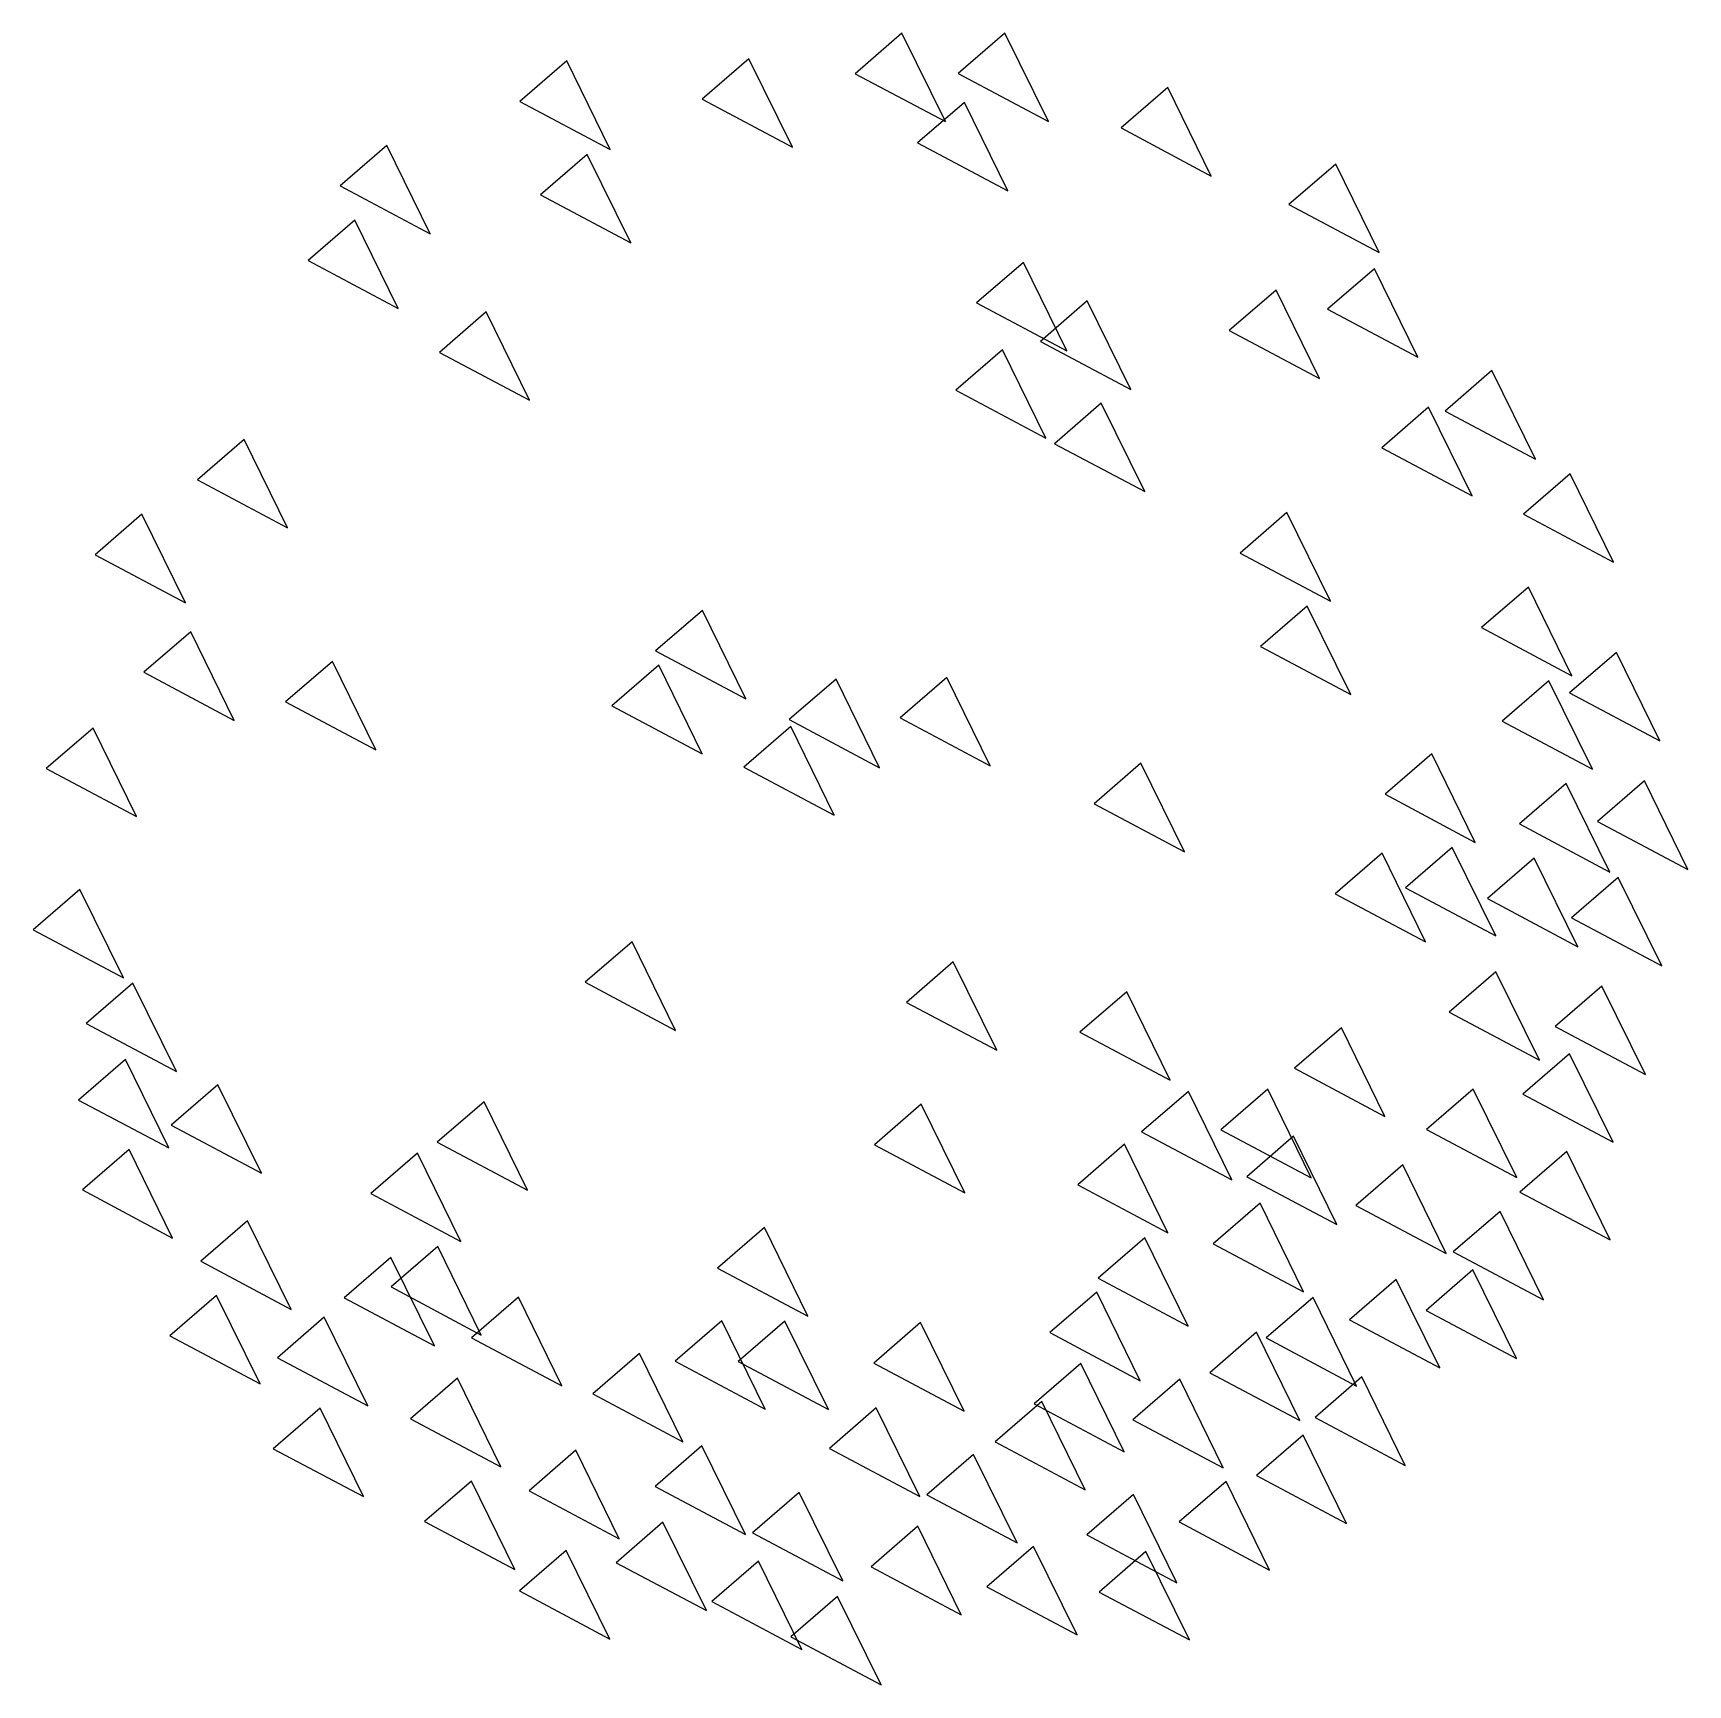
# Model space of a CAD drawing. Extents: x 26774.1 to 26775.11, y 38907.79 to 38908.8.
import ezdxf

# ---------------------------------------------------------------- set-up
doc = ezdxf.new("R2010")
doc.units = 0
doc.header["$LTSCALE"] = 50
doc.layers.get('0').update_dxf_attribs({"linetype": 'CONTINUOUS'})

msp = doc.modelspace()

# ---------------------------------------------------------------- linework, layer by layer
at = {"color": 0}
for p, q in [((26774.6278, 38908.8049), (26774.5991, 38908.7801)), ((26774.6545, 38908.7507), (26774.6278, 38908.8049)), ((26774.6909, 38908.805), (26774.6622, 38908.7802)), ((26774.7176, 38908.7507), (26774.6909, 38908.805)), ((26774.4223, 38908.7879), (26774.3936, 38908.7631)), ((26774.449, 38908.7337), (26774.4223, 38908.7879)), ((26774.534, 38908.7893), (26774.5053, 38908.7645)), ((26774.5607, 38908.7351), (26774.534, 38908.7893)), ((26774.5991, 38908.7801), (26774.6545, 38908.7507)), ((26774.6622, 38908.7802), (26774.7176, 38908.7507)), ((26774.7909, 38908.7716), (26774.7622, 38908.7468)), ((26774.8175, 38908.7173), (26774.7909, 38908.7716)), ((26774.3936, 38908.7631), (26774.449, 38908.7337)), ((26774.5053, 38908.7645), (26774.5607, 38908.7351)), ((26774.6661, 38908.7625), (26774.6374, 38908.7377)), ((26774.6927, 38908.7082), (26774.6661, 38908.7625)), ((26774.6374, 38908.7377), (26774.6927, 38908.7082)), ((26774.7622, 38908.7468), (26774.8175, 38908.7173)), ((26774.312, 38908.7361), (26774.2833, 38908.7113)), ((26774.3386, 38908.6818), (26774.312, 38908.7361)), ((26774.4349, 38908.7306), (26774.4061, 38908.7058)), ((26774.4615, 38908.6763), (26774.4349, 38908.7306)), ((26774.8938, 38908.7247), (26774.8651, 38908.6999)), ((26774.9204, 38908.6704), (26774.8938, 38908.7247)), ((26774.2833, 38908.7113), (26774.3386, 38908.6818)), ((26774.4061, 38908.7058), (26774.4615, 38908.6763)), ((26774.8651, 38908.6999), (26774.9204, 38908.6704)), ((26774.2924, 38908.6903), (26774.2637, 38908.6655)), ((26774.319, 38908.636), (26774.2924, 38908.6903)), ((26774.2637, 38908.6655), (26774.319, 38908.636)), ((26774.7023, 38908.6644), (26774.6736, 38908.6396)), ((26774.7289, 38908.6101), (26774.7023, 38908.6644)), ((26774.9175, 38908.6605), (26774.8888, 38908.6357)), ((26774.9441, 38908.6062), (26774.9175, 38908.6605)), ((26774.8572, 38908.6474), (26774.8285, 38908.6226)), ((26774.8839, 38908.5931), (26774.8572, 38908.6474)), ((26774.6736, 38908.6396), (26774.7289, 38908.6101)), ((26774.7415, 38908.6407), (26774.7128, 38908.6159)), ((26774.7682, 38908.5864), (26774.7415, 38908.6407)), ((26774.8888, 38908.6357), (26774.9441, 38908.6062)), ((26774.3729, 38908.6341), (26774.3442, 38908.6092)), ((26774.3995, 38908.5798), (26774.3729, 38908.6341)), ((26774.7128, 38908.6159), (26774.7682, 38908.5864)), ((26774.8285, 38908.6226), (26774.8839, 38908.5931)), ((26774.3442, 38908.6092), (26774.3995, 38908.5798)), ((26774.6895, 38908.6108), (26774.6608, 38908.586)), ((26774.7161, 38908.5565), (26774.6895, 38908.6108)), ((26774.9896, 38908.5981), (26774.9609, 38908.5732)), ((26775.0163, 38908.5438), (26774.9896, 38908.5981)), ((26774.6608, 38908.586), (26774.7161, 38908.5565)), ((26774.75, 38908.5781), (26774.7213, 38908.5532)), ((26774.7767, 38908.5238), (26774.75, 38908.5781)), ((26774.9508, 38908.5755), (26774.9221, 38908.5506)), ((26774.9774, 38908.5212), (26774.9508, 38908.5755)), ((26774.9609, 38908.5732), (26775.0163, 38908.5438)), ((26774.2245, 38908.5558), (26774.1958, 38908.531)), ((26774.2511, 38908.5015), (26774.2245, 38908.5558)), ((26774.7213, 38908.5532), (26774.7767, 38908.5238)), ((26774.9221, 38908.5506), (26774.9774, 38908.5212)), ((26775.0376, 38908.5347), (26775.0089, 38908.5099)), ((26775.0642, 38908.4805), (26775.0376, 38908.5347)), ((26774.1958, 38908.531), (26774.2511, 38908.5015)), ((26774.1618, 38908.5099), (26774.1331, 38908.4851)), ((26774.1884, 38908.4556), (26774.1618, 38908.5099)), ((26774.8639, 38908.5109), (26774.8352, 38908.4861)), ((26774.8906, 38908.4567), (26774.8639, 38908.5109)), ((26775.0089, 38908.5099), (26775.0642, 38908.4805)), ((26774.1331, 38908.4851), (26774.1884, 38908.4556)), ((26774.8352, 38908.4861), (26774.8906, 38908.4567)), ((26775.012, 38908.4652), (26774.9833, 38908.4404)), ((26775.0386, 38908.4109), (26775.012, 38908.4652)), ((26774.8764, 38908.4536), (26774.8477, 38908.4288)), ((26774.9031, 38908.3993), (26774.8764, 38908.4536)), ((26774.5055, 38908.451), (26774.4768, 38908.4262)), ((26774.5321, 38908.3967), (26774.5055, 38908.451)), ((26774.1917, 38908.4378), (26774.163, 38908.413)), ((26774.2183, 38908.3835), (26774.1917, 38908.4378)), ((26774.9833, 38908.4404), (26775.0386, 38908.4109)), ((26774.4768, 38908.4262), (26774.5321, 38908.3967)), ((26774.8477, 38908.4288), (26774.9031, 38908.3993)), ((26775.066, 38908.4252), (26775.0372, 38908.4004)), ((26775.0926, 38908.371), (26775.066, 38908.4252)), ((26774.163, 38908.413), (26774.2183, 38908.3835)), ((26774.2787, 38908.4196), (26774.2499, 38908.3948)), ((26774.3053, 38908.3654), (26774.2787, 38908.4196)), ((26774.4787, 38908.4173), (26774.45, 38908.3925)), ((26774.5053, 38908.3631), (26774.4787, 38908.4173)), ((26774.5874, 38908.4088), (26774.5587, 38908.384)), ((26774.614, 38908.3545), (26774.5874, 38908.4088)), ((26774.6554, 38908.4099), (26774.6267, 38908.3851)), ((26774.682, 38908.3556), (26774.6554, 38908.4099)), ((26775.0245, 38908.4078), (26774.9958, 38908.383)), ((26775.0512, 38908.3536), (26775.0245, 38908.4078)), ((26774.2499, 38908.3948), (26774.3053, 38908.3654)), ((26774.45, 38908.3925), (26774.5053, 38908.3631)), ((26775.0372, 38908.4004), (26775.0926, 38908.371)), ((26774.5587, 38908.384), (26774.614, 38908.3545)), ((26774.6267, 38908.3851), (26774.682, 38908.3556)), ((26774.9958, 38908.383), (26775.0512, 38908.3536)), ((26774.1318, 38908.3788), (26774.1031, 38908.354)), ((26774.1584, 38908.3245), (26774.1318, 38908.3788)), ((26774.5596, 38908.3797), (26774.5309, 38908.3549)), ((26774.5863, 38908.3255), (26774.5596, 38908.3797)), ((26774.9528, 38908.363), (26774.9241, 38908.3382)), ((26774.9794, 38908.3087), (26774.9528, 38908.363)), ((26774.1031, 38908.354), (26774.1584, 38908.3245)), ((26774.5309, 38908.3549), (26774.5863, 38908.3255)), ((26774.7744, 38908.3572), (26774.7457, 38908.3324)), ((26774.801, 38908.303), (26774.7744, 38908.3572)), ((26775.0352, 38908.3448), (26775.0065, 38908.32)), ((26775.0619, 38908.2905), (26775.0352, 38908.3448)), ((26775.0831, 38908.3464), (26775.0544, 38908.3216)), ((26775.1098, 38908.2921), (26775.0831, 38908.3464)), ((26774.7457, 38908.3324), (26774.801, 38908.303)), ((26774.9241, 38908.3382), (26774.9794, 38908.3087)), ((26775.0544, 38908.3216), (26775.1098, 38908.2921)), ((26775.0065, 38908.32), (26775.0619, 38908.2905)), ((26774.9222, 38908.302), (26774.8935, 38908.2772)), ((26774.9489, 38908.2478), (26774.9222, 38908.302)), ((26774.9653, 38908.3056), (26774.9366, 38908.2808)), ((26774.9919, 38908.2514), (26774.9653, 38908.3056)), ((26775.0156, 38908.299), (26774.9869, 38908.2742)), ((26775.0422, 38908.2447), (26775.0156, 38908.299)), ((26774.9366, 38908.2808), (26774.9919, 38908.2514)), ((26775.0671, 38908.2872), (26775.0384, 38908.2624)), ((26775.0937, 38908.233), (26775.0671, 38908.2872)), ((26774.1237, 38908.2799), (26774.095, 38908.255)), ((26774.1504, 38908.2256), (26774.1237, 38908.2799)), ((26774.8935, 38908.2772), (26774.9489, 38908.2478)), ((26774.9869, 38908.2742), (26775.0422, 38908.2447)), ((26775.0384, 38908.2624), (26775.0937, 38908.233)), ((26774.095, 38908.255), (26774.1504, 38908.2256)), ((26774.4623, 38908.2477), (26774.4336, 38908.2229)), ((26774.4889, 38908.1934), (26774.4623, 38908.2477)), ((26774.6593, 38908.2354), (26774.6306, 38908.2106)), ((26774.686, 38908.1812), (26774.6593, 38908.2354)), ((26774.1562, 38908.2224), (26774.1275, 38908.1976)), ((26774.1829, 38908.1682), (26774.1562, 38908.2224)), ((26774.4336, 38908.2229), (26774.4889, 38908.1934)), ((26774.9921, 38908.2294), (26774.9634, 38908.2046)), ((26775.0188, 38908.1751), (26774.9921, 38908.2294)), ((26775.0571, 38908.2206), (26775.0284, 38908.1958)), ((26775.0838, 38908.1663), (26775.0571, 38908.2206)), ((26774.6306, 38908.2106), (26774.686, 38908.1812)), ((26774.7657, 38908.2171), (26774.737, 38908.1923)), ((26774.7923, 38908.1628), (26774.7657, 38908.2171)), ((26774.9634, 38908.2046), (26775.0188, 38908.1751)), ((26774.1275, 38908.1976), (26774.1829, 38908.1682)), ((26774.737, 38908.1923), (26774.7923, 38908.1628)), ((26774.8973, 38908.195), (26774.8686, 38908.1702)), ((26774.9239, 38908.1407), (26774.8973, 38908.195)), ((26775.0284, 38908.1958), (26775.0838, 38908.1663)), ((26775.0372, 38908.1791), (26775.0085, 38908.1543)), ((26775.0639, 38908.1249), (26775.0372, 38908.1791)), ((26774.1516, 38908.1755), (26774.1229, 38908.1507)), ((26774.1783, 38908.1213), (26774.1516, 38908.1755)), ((26774.8686, 38908.1702), (26774.9239, 38908.1407)), ((26774.2084, 38908.1601), (26774.1797, 38908.1353)), ((26774.2351, 38908.1058), (26774.2084, 38908.1601)), ((26774.1229, 38908.1507), (26774.1783, 38908.1213)), ((26774.3716, 38908.1497), (26774.3429, 38908.1249)), ((26774.3983, 38908.0955), (26774.3716, 38908.1497)), ((26774.8035, 38908.156), (26774.7747, 38908.1312)), ((26774.8301, 38908.1017), (26774.8035, 38908.156)), ((26774.8521, 38908.1573), (26774.8234, 38908.1325)), ((26774.8787, 38908.1031), (26774.8521, 38908.1573)), ((26774.9782, 38908.1574), (26774.9495, 38908.1326)), ((26775.0049, 38908.1032), (26774.9782, 38908.1574)), ((26775.0085, 38908.1543), (26775.0639, 38908.1249)), ((26774.6397, 38908.1481), (26774.611, 38908.1233)), ((26774.6664, 38908.0939), (26774.6397, 38908.1481)), ((26774.1797, 38908.1353), (26774.2351, 38908.1058)), ((26774.7747, 38908.1312), (26774.8301, 38908.1017)), ((26774.8234, 38908.1325), (26774.8787, 38908.1031)), ((26774.868, 38908.1285), (26774.8393, 38908.1037)), ((26774.8946, 38908.0743), (26774.868, 38908.1285)), ((26774.9495, 38908.1326), (26775.0049, 38908.1032)), ((26774.154, 38908.1204), (26774.1253, 38908.0956)), ((26774.1806, 38908.0661), (26774.154, 38908.1204)), ((26774.3308, 38908.1182), (26774.3021, 38908.0934)), ((26774.3574, 38908.064), (26774.3308, 38908.1182)), ((26774.3429, 38908.1249), (26774.3983, 38908.0955)), ((26774.611, 38908.1233), (26774.6664, 38908.0939)), ((26774.7643, 38908.1236), (26774.7356, 38908.0988)), ((26774.7909, 38908.0693), (26774.7643, 38908.1236)), ((26775.0355, 38908.1191), (26775.0068, 38908.0943)), ((26775.0621, 38908.0649), (26775.0355, 38908.1191)), ((26774.9349, 38908.1109), (26774.9062, 38908.0861)), ((26774.9616, 38908.0566), (26774.9349, 38908.1109)), ((26774.7356, 38908.0988), (26774.7909, 38908.0693)), ((26774.8393, 38908.1037), (26774.8946, 38908.0743)), ((26774.1253, 38908.0956), (26774.1806, 38908.0661)), ((26774.3021, 38908.0934), (26774.3574, 38908.064)), ((26775.0068, 38908.0943), (26775.0621, 38908.0649)), ((26774.8474, 38908.0874), (26774.8187, 38908.0626)), ((26774.874, 38908.0331), (26774.8474, 38908.0874)), ((26774.9062, 38908.0861), (26774.9616, 38908.0566)), ((26774.9946, 38908.0824), (26774.9659, 38908.0576)), ((26775.0212, 38908.0281), (26774.9946, 38908.0824)), ((26774.2266, 38908.0766), (26774.1979, 38908.0518)), ((26774.2533, 38908.0223), (26774.2266, 38908.0766)), ((26774.5435, 38908.0725), (26774.5148, 38908.0477)), ((26774.5701, 38908.0182), (26774.5435, 38908.0725)), ((26774.3433, 38908.0609), (26774.3146, 38908.0361)), ((26774.3699, 38908.0066), (26774.3433, 38908.0609)), ((26774.7768, 38908.0663), (26774.7481, 38908.0415)), ((26774.8034, 38908.012), (26774.7768, 38908.0663)), ((26774.8187, 38908.0626), (26774.874, 38908.0331)), ((26774.9659, 38908.0576), (26775.0212, 38908.0281)), ((26774.1979, 38908.0518), (26774.2533, 38908.0223)), ((26774.3145, 38908.0542), (26774.2858, 38908.0294)), ((26774.3412, 38908), (26774.3145, 38908.0542)), ((26774.5148, 38908.0477), (26774.5701, 38908.0182)), ((26774.7481, 38908.0415), (26774.8034, 38908.012)), ((26774.9309, 38908.0407), (26774.9022, 38908.0159)), ((26774.9576, 38907.9864), (26774.9309, 38908.0407)), ((26774.9779, 38908.0465), (26774.9492, 38908.0217)), ((26775.0046, 38907.9923), (26774.9779, 38908.0465)), ((26774.2076, 38908.0309), (26774.1789, 38908.0061)), ((26774.2343, 38907.9767), (26774.2076, 38908.0309)), ((26774.2858, 38908.0294), (26774.3412, 38908)), ((26774.3146, 38908.0361), (26774.3699, 38908.0066)), ((26774.3926, 38908.0298), (26774.3639, 38908.0049)), ((26774.4193, 38907.9755), (26774.3926, 38908.0298)), ((26774.7473, 38908.0329), (26774.7186, 38908.0081)), ((26774.7739, 38907.9786), (26774.7473, 38908.0329)), ((26774.8799, 38908.0296), (26774.8512, 38908.0048)), ((26774.9066, 38907.9753), (26774.8799, 38908.0296)), ((26774.2736, 38908.0175), (26774.2449, 38907.9927)), ((26774.3003, 38907.9632), (26774.2736, 38908.0175)), ((26774.9492, 38908.0217), (26775.0046, 38907.9923)), ((26774.5174, 38908.0154), (26774.4887, 38907.9906)), ((26774.544, 38907.9612), (26774.5174, 38908.0154)), ((26774.556, 38908.0152), (26774.5273, 38907.9903)), ((26774.5827, 38907.9609), (26774.556, 38908.0152)), ((26774.6393, 38908.0142), (26774.6106, 38907.9894)), ((26774.666, 38907.9599), (26774.6393, 38908.0142)), ((26774.7186, 38908.0081), (26774.7739, 38907.9786)), ((26774.8453, 38908.0083), (26774.8166, 38907.9835)), ((26774.8719, 38907.9541), (26774.8453, 38908.0083)), ((26774.9022, 38908.0159), (26774.9576, 38907.9864)), ((26774.1789, 38908.0061), (26774.2343, 38907.9767)), ((26774.3639, 38908.0049), (26774.4193, 38907.9755)), ((26774.8512, 38908.0048), (26774.9066, 38907.9753)), ((26774.2449, 38907.9927), (26774.3003, 38907.9632)), ((26774.4669, 38907.9953), (26774.4382, 38907.9705)), ((26774.4935, 38907.9411), (26774.4669, 38907.9953)), ((26774.4887, 38907.9906), (26774.544, 38907.9612)), ((26774.5273, 38907.9903), (26774.5827, 38907.9609)), ((26774.6106, 38907.9894), (26774.666, 38907.9599)), ((26774.7375, 38907.9892), (26774.7088, 38907.9644)), ((26774.7641, 38907.935), (26774.7375, 38907.9892)), ((26774.3552, 38907.9801), (26774.3265, 38907.9553)), ((26774.3818, 38907.9258), (26774.3552, 38907.9801)), ((26774.7982, 38907.9795), (26774.7695, 38907.9547)), ((26774.8248, 38907.9252), (26774.7982, 38907.9795)), ((26774.8166, 38907.9835), (26774.8719, 38907.9541)), ((26774.9099, 38907.9809), (26774.8812, 38907.9561)), ((26774.9365, 38907.9266), (26774.9099, 38907.9809)), ((26774.4382, 38907.9705), (26774.4935, 38907.9411)), ((26774.7136, 38907.9659), (26774.6849, 38907.9411)), ((26774.7402, 38907.9117), (26774.7136, 38907.9659)), ((26774.271, 38907.9617), (26774.2423, 38907.9369)), ((26774.2976, 38907.9075), (26774.271, 38907.9617)), ((26774.6121, 38907.9619), (26774.5834, 38907.9371)), ((26774.6387, 38907.9076), (26774.6121, 38907.9619)), ((26774.7088, 38907.9644), (26774.7641, 38907.935)), ((26774.8812, 38907.9561), (26774.9365, 38907.9266)), ((26774.3265, 38907.9553), (26774.3818, 38907.9258)), ((26774.7695, 38907.9547), (26774.8248, 38907.9252)), ((26774.2423, 38907.9369), (26774.2976, 38907.9075)), ((26774.4279, 38907.9359), (26774.3992, 38907.9111)), ((26774.4545, 38907.8816), (26774.4279, 38907.9359)), ((26774.5052, 38907.9386), (26774.4765, 38907.9138)), ((26774.5318, 38907.8843), (26774.5052, 38907.9386)), ((26774.5834, 38907.9371), (26774.6387, 38907.9076)), ((26774.6849, 38907.9411), (26774.7402, 38907.9117)), ((26774.8739, 38907.9452), (26774.8452, 38907.9204)), ((26774.9005, 38907.891), (26774.8739, 38907.9452)), ((26774.6718, 38907.9334), (26774.643, 38907.9086)), ((26774.6984, 38907.8791), (26774.6718, 38907.9334)), ((26774.3638, 38907.917), (26774.3351, 38907.8922)), ((26774.3904, 38907.8628), (26774.3638, 38907.917)), ((26774.8266, 38907.9168), (26774.7979, 38907.892)), ((26774.8533, 38907.8625), (26774.8266, 38907.9168)), ((26774.8452, 38907.9204), (26774.9005, 38907.891)), ((26774.3992, 38907.9111), (26774.4545, 38907.8816)), ((26774.4765, 38907.9138), (26774.5318, 38907.8843)), ((26774.5648, 38907.9101), (26774.5361, 38907.8853)), ((26774.5915, 38907.8558), (26774.5648, 38907.9101)), ((26774.643, 38907.9086), (26774.6984, 38907.8791)), ((26774.7698, 38907.9088), (26774.7411, 38907.884)), ((26774.7964, 38907.8546), (26774.7698, 38907.9088)), ((26774.3351, 38907.8922), (26774.3904, 38907.8628)), ((26774.4813, 38907.8919), (26774.4526, 38907.867)), ((26774.5079, 38907.8376), (26774.4813, 38907.8919)), ((26774.5361, 38907.8853), (26774.5915, 38907.8558)), ((26774.6376, 38907.8893), (26774.6089, 38907.8645)), ((26774.6642, 38907.835), (26774.6376, 38907.8893)), ((26774.7979, 38907.892), (26774.8533, 38907.8625)), ((26774.422, 38907.8745), (26774.3933, 38907.8497)), ((26774.4486, 38907.8202), (26774.422, 38907.8745)), ((26774.7085, 38907.8769), (26774.6798, 38907.8521)), ((26774.7352, 38907.8227), (26774.7085, 38907.8769)), ((26774.7411, 38907.884), (26774.7964, 38907.8546)), ((26774.4526, 38907.867), (26774.5079, 38907.8376)), ((26774.5399, 38907.868), (26774.5112, 38907.8432)), ((26774.5665, 38907.8137), (26774.5399, 38907.868)), ((26774.6089, 38907.8645), (26774.6642, 38907.835)), ((26774.7774, 38907.8738), (26774.7487, 38907.849)), ((26774.8041, 38907.8196), (26774.7774, 38907.8738)), ((26774.3933, 38907.8497), (26774.4486, 38907.8202)), ((26774.5884, 38907.8463), (26774.5597, 38907.8215)), ((26774.615, 38907.7921), (26774.5884, 38907.8463)), ((26774.6798, 38907.8521), (26774.7352, 38907.8227)), ((26774.7487, 38907.849), (26774.8041, 38907.8196)), ((26774.5112, 38907.8432), (26774.5665, 38907.8137)), ((26774.5597, 38907.8215), (26774.615, 38907.7921))]:
    msp.add_line(p, q, dxfattribs=at)

doc.saveas('drawing.dxf')
